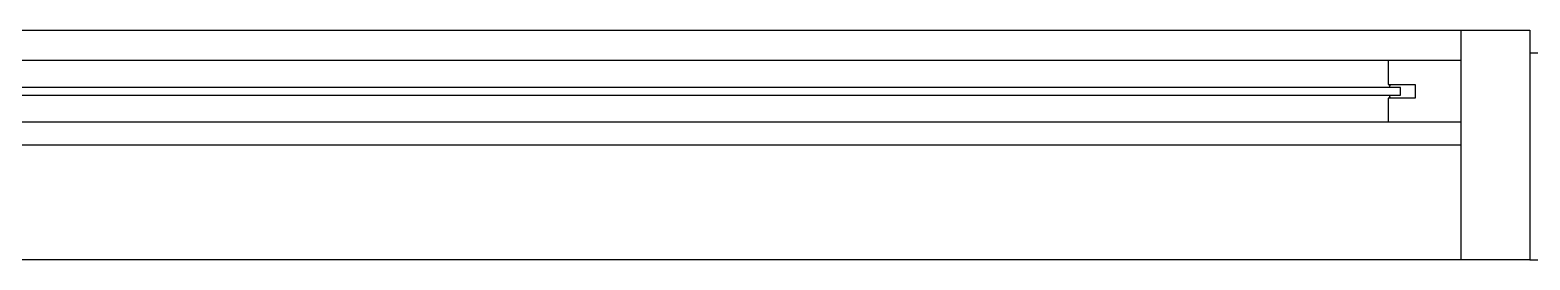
# Model space of a CAD drawing. Header units: millimetres. Extents: x 3355 to 129505, y 4600 to 34300.
# Drawn here: x 105627 to 106606, y 14421 to 14571 of the extents above; entities that cross this region are included whole.
import ezdxf
from ezdxf.xclip import XClip

# ---------------------------------------------------------------- set-up
doc = ezdxf.new("R2010")
doc.units = ezdxf.units.MM
doc.header["$LTSCALE"] = 800
doc.header["$XCLIPFRAME"] = 0
doc.linetypes.add('점선1', pattern=[2, 1.25, -0.75])
doc.layers.add('arch', color=8, linetype='Continuous')
doc.layers.add('건축도면', color=9, linetype='Continuous', lineweight=25)

# ---------------------------------------------------------------- blocks, each defined once
blk = doc.blocks.new('A$Cfef6c29d_1')
at = {"color": 0, "ltscale": 12}
for p, q in [((40, 225), (40, -2207.5)), ((115, 225), (115, -2207.5)), ((190, -2207.5), (190, 225)), ((60, -2160), (60, -985)), ((100, -985), (100, -2160))]:
    blk.add_line(p, q, dxfattribs=at)
at = {"color": 0}
for p, q in [((40, -2207.5), (40, -2252.5)), ((190, -2207.5), (40, -2207.5)), ((190, -2252.5), (190, -2207.5)), ((40, -2252.5), (190, -2252.5))]:
    blk.add_line(p, q, dxfattribs=at)
at = {"color": 0, "ltscale": 12}
blk.add_lwpolyline([(77.5, -2168), (77.5, -977), (82.5, -977), (82.5, -2168)], close=True, dxfattribs=at)
at = {"color": 0}
blk.add_lwpolyline([(60, -2160), (75.5, -2160), (75.5, -2177.5), (84.5, -2177.5), (84.5, -2160), (100, -2160), (100, -2207.5), (60, -2207.5), (60, -2160)], close=True, dxfattribs=at)
for centre in [(76.5, -2160), (83.5, -2160)]:
    blk.add_arc(centre, 1, 180, 0, dxfattribs=at)
blk = doc.blocks.new('XR-PLAN', base_point=(461.03, 408.44))
at = {"layer": 'arch'}
for p, q in [((72000, 42600), (72900, 42600)), ((72000, 42465), (72900, 42465))]:
    blk.add_line(p, q, dxfattribs=at)
at = {"layer": 'arch', "xscale": -1, "rotation": 89.99999999999997}
blk.add_blockref('A$Cfef6c29d_1', (69747.5, 42655), dxfattribs=at)

msp = doc.modelspace()

# ---------------------------------------------------------------- block references
at = {"layer": '건축도면', "color": 1, "linetype": '점선1', "ltscale": 0.2}
ref = msp.add_blockref('XR-PLAN', (35066.67692, -27635.43025), dxfattribs=at)
XClip(ref).set_block_clipping_path([(56227.7345986668, 39479.2603850555), (77438.0684519374, 60194.2361228569)])

doc.saveas('drawing.dxf')
